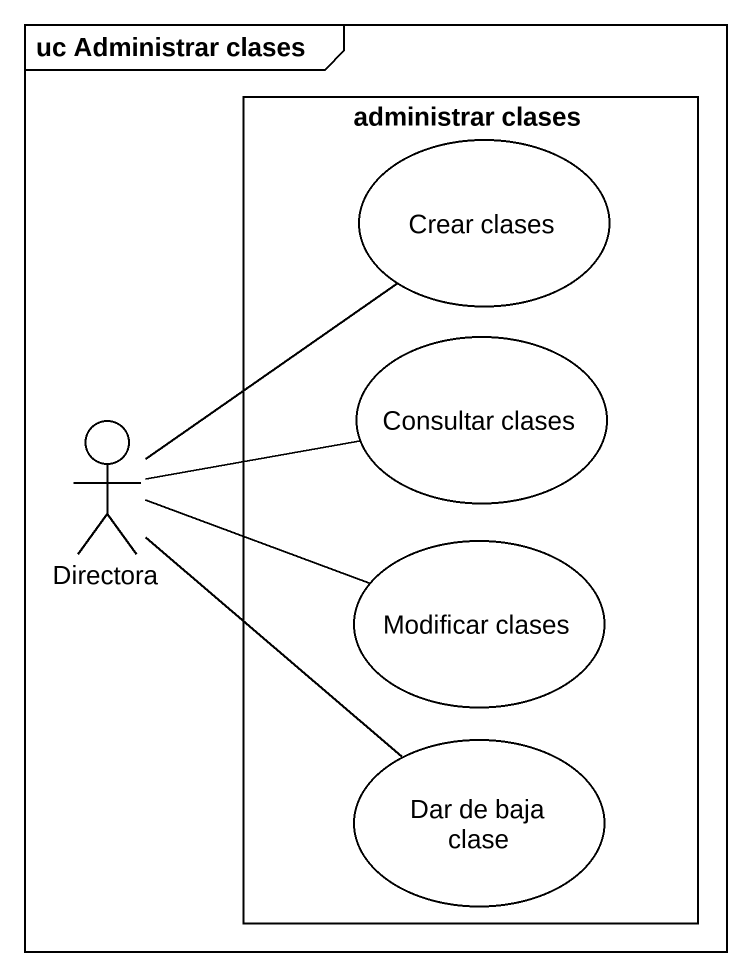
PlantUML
@startuml
mainframe uc Administrar clases
rectangle "administrar clases" as administrar_clases {
  usecase "Crear clases" as Crear_clases
  usecase "Consultar clases" as Consultar_clases
  usecase "Modificar clases" as Modificar_clases
  usecase "Dar de baja clase" as Dar_de_baja_clase
}
actor Directora
Crear_clases -- Directora
Consultar_clases -left- Directora
Modificar_clases -left- Directora
Dar_de_baja_clase -up- Directora
@enduml
